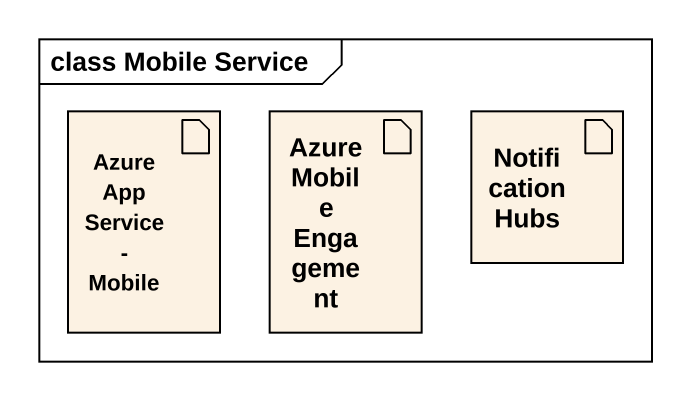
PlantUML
@startuml
mainframe class Mobile Service
artifact "Azure App Service - Mobile" as Azure_App_Service_Mobile
artifact "Azure Mobile Engagement" as Azure_Mobile_Engagement
artifact "Notification Hubs" as Notification_Hubs
@enduml
